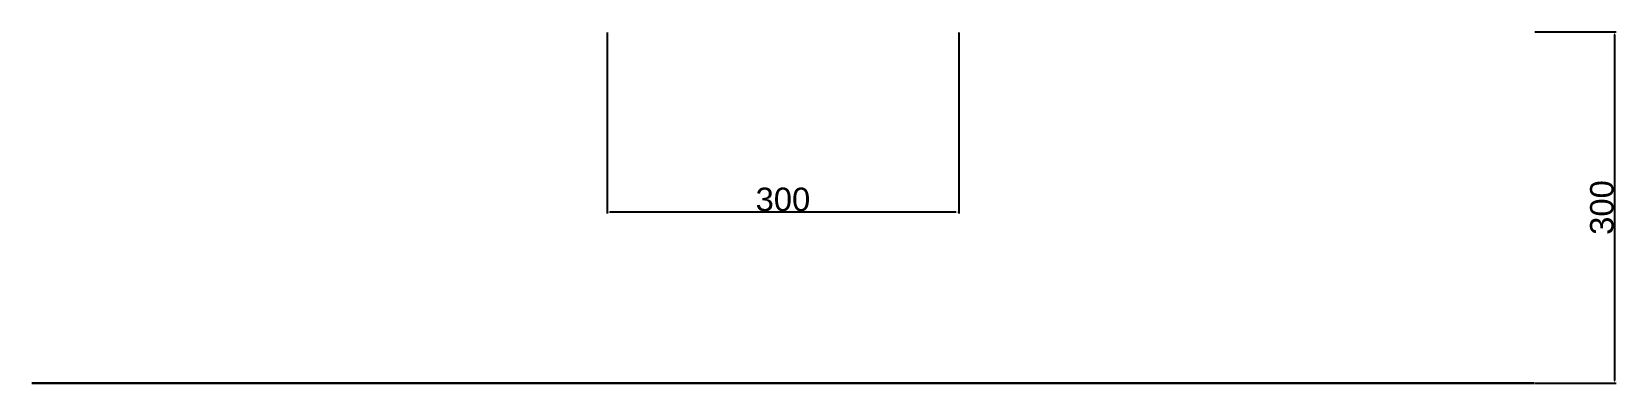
# Model space of a CAD drawing. Header units: millimetres. Extents: x -641 to 712, y 89 to 389.
import ezdxf

# ---------------------------------------------------------------- set-up
doc = ezdxf.new("R2010")
doc.units = ezdxf.units.MM
doc.styles.get("Standard").update_dxf_attribs({"font": 'Arial.ttf'})
doc.dimstyles.new('ISO-25', dxfattribs={"dimtxt": 2.5, "dimasz": 2.5, "dimexe": 1.25, "dimexo": 0.625, "dimtad": 1, "dimtxsty": 'Standard', "dimcen": 2.5, "dimadec": 0, "dimazin": 0, "dimtfac": 1, "dimtmove": 0, "dimatfit": 3, "dimfxl": 1, "dimarcsym": 0})

# ---------------------------------------------------------------- blocks, each defined once
blk = doc.blocks.new('*D6')
at = {"color": 0, "lineweight": -2, "transparency": 16777216}
for p, q in [((641.3, 388.8), (710.5, 388.8)), ((709.2, 386.3), (709.2, 91.3)), ((641.3, 88.8), (710.5, 88.8))]:
    blk.add_line(p, q, dxfattribs=at)
at = {"color": 0, "transparency": 16777216}
for points in [[(708.8, 386.3), (709.6, 386.3), (709.2, 388.8)], [(708.8, 91.3), (709.6, 91.3), (709.2, 88.8)]]:
    blk.add_solid(points, dxfattribs=at)
at = {"layer": 'Defpoints', "color": 0, "transparency": 16777216}
for p in [(640.7, 388.8, 25), (640.7, 88.8, 25), (709.2, 88.8)]:
    blk.add_point(p, dxfattribs=at)
at = {"color": 0, "transparency": 16777216, "insert": (698.5, 238.8), "char_height": 20, "attachment_point": 5, "rotation": 90}
blk.add_mtext('300', dxfattribs=at)
blk = doc.blocks.new('*D11')
at = {"color": 0, "lineweight": -2, "transparency": 16777216}
for p, q in [((-150, 388.2), (-150, 233.6)), ((150, 388.2), (150, 233.6)), ((147.5, 234.9), (-147.5, 234.9))]:
    blk.add_line(p, q, dxfattribs=at)
at = {"color": 0, "transparency": 16777216}
for points in [[(-147.5, 235.3), (-147.5, 234.5), (-150, 234.9)], [(147.5, 235.3), (147.5, 234.5), (150, 234.9)]]:
    blk.add_solid(points, dxfattribs=at)
at = {"layer": 'Defpoints', "color": 0, "transparency": 16777216}
for p in [(-150, 388.8), (150, 388.8), (-150, 234.9)]:
    blk.add_point(p, dxfattribs=at)
at = {"color": 0, "transparency": 16777216, "insert": (0, 245.6), "char_height": 20, "attachment_point": 5}
blk.add_mtext('300', dxfattribs=at)

msp = doc.modelspace()

# ---------------------------------------------------------------- linework, layer by layer
at = {"extrusion": (0, -1, 5.94976e-17)}
for p, q in [((-150, 88.803, 275), (-640.653, 88.803, 25)), ((-640.653, 88.803, 25), (640.653, 88.803, 25)), ((150, 88.803, 275), (-150, 88.803, 275)), ((640.653, 88.803, 25), (150, 88.803, 275))]:
    msp.add_line(p, q, dxfattribs=at)
msp.add_line((-150, 88.803, 275), (150, 88.803, 275))

# ---------------------------------------------------------------- dimensions: what is measured, and where the dimension line sits
dim = msp.add_linear_dim(base=(-150, 234.873, 275), p1=(150, 388.803, 275), p2=(-150, 388.803, 275), dimstyle='ISO-25', override={"dimtxt": 20})
dim.commit()
dim.dimension.update_dxf_attribs({"geometry": '*D11', "text_midpoint": (0, 245.634, 275)})
dim = msp.add_linear_dim(base=(709.218, 88.803), p1=(640.653, 388.803, 25), p2=(640.653, 88.803, 25), angle=90, dimstyle='ISO-25', override={"dimtxt": 20})
dim.commit()
dim.dimension.update_dxf_attribs({"geometry": '*D6', "text_midpoint": (698.456, 238.803)})

doc.saveas('drawing.dxf')
